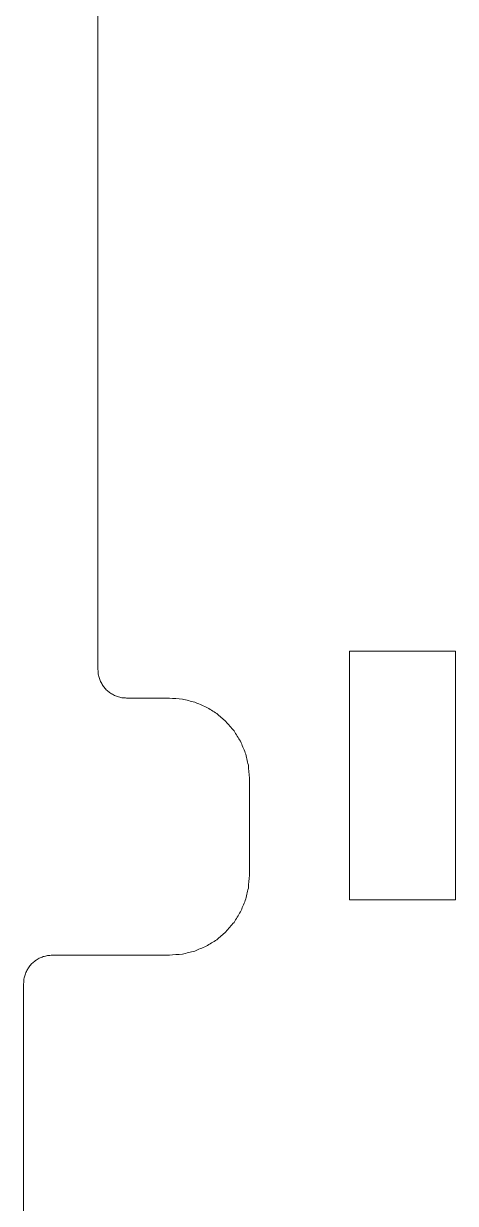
# Model space of a CAD drawing. Header units: millimetres. Extents: x 1863 to 2194, y 977 to 1295.
# Drawn here: x 2158.91 to 2166.47, y 1196.83 to 1217.48 of the extents above; entities that cross this region are included whole.
import ezdxf

# ---------------------------------------------------------------- set-up
doc = ezdxf.new("R2010")
doc.units = ezdxf.units.MM
doc.layers.add('2', color=7, linetype='Continuous', true_color=0xffffff)

msp = doc.modelspace()

# ---------------------------------------------------------------- linework, layer by layer
at = {"layer": '2', "color": 35, "linetype": 'Continuous', "lineweight": 18}
for points, degree in [([(2160.214, 1218.389), (2160.214, 1206.171)], 1), ([(2166.467, 1206.491), (2164.617, 1206.491)], 1), ([(2164.617, 1206.491), (2164.617, 1202.141)], 1), ([(2166.467, 1202.141), (2166.467, 1206.491)], 1), ([(2160.214, 1206.171), (2160.216, 1206.144), (2160.218, 1206.117), (2160.22, 1206.09)], 3), ([(2160.22, 1206.09), (2160.226, 1206.065), (2160.233, 1206.039), (2160.239, 1206.013)], 3), ([(2160.239, 1206.013), (2160.249, 1205.989), (2160.259, 1205.965), (2160.269, 1205.942)], 3), ([(2160.269, 1205.942), (2160.283, 1205.92), (2160.297, 1205.898), (2160.31, 1205.876)], 3), ([(2160.31, 1205.876), (2160.327, 1205.857), (2160.344, 1205.837), (2160.36, 1205.818)], 3), ([(2160.36, 1205.818), (2160.38, 1205.801), (2160.399, 1205.785), (2160.419, 1205.768)], 3), ([(2160.419, 1205.768), (2160.44, 1205.754), (2160.462, 1205.741), (2160.484, 1205.727)], 3), ([(2160.484, 1205.727), (2160.508, 1205.717), (2160.532, 1205.707), (2160.556, 1205.697)], 3), ([(2160.556, 1205.697), (2160.582, 1205.691), (2160.607, 1205.684), (2160.633, 1205.678)], 3), ([(2160.633, 1205.678), (2160.66, 1205.676), (2160.687, 1205.674), (2160.714, 1205.672)], 3), ([(2160.714, 1205.672), (2161.464, 1205.672)], 1), ([(2161.464, 1205.672), (2161.54, 1205.665), (2161.615, 1205.659), (2161.691, 1205.653)], 3), ([(2161.691, 1205.653), (2161.763, 1205.635), (2161.835, 1205.618), (2161.906, 1205.6)], 3), ([(2161.906, 1205.6), (2161.973, 1205.572), (2162.04, 1205.544), (2162.107, 1205.515)], 3), ([(2162.107, 1205.515), (2162.168, 1205.477), (2162.23, 1205.439), (2162.291, 1205.401)], 3), ([(2162.291, 1205.401), (2162.345, 1205.355), (2162.399, 1205.308), (2162.454, 1205.261)], 3), ([(2162.454, 1205.261), (2162.5, 1205.207), (2162.547, 1205.153), (2162.594, 1205.098)], 3), ([(2162.594, 1205.098), (2162.632, 1205.037), (2162.669, 1204.976), (2162.707, 1204.915)], 3), ([(2162.707, 1204.915), (2162.736, 1204.848), (2162.764, 1204.781), (2162.792, 1204.714)], 3), ([(2162.792, 1204.714), (2162.81, 1204.642), (2162.828, 1204.57), (2162.845, 1204.499)], 3), ([(2162.845, 1204.499), (2162.851, 1204.423), (2162.857, 1204.347), (2162.864, 1204.271)], 3), ([(2162.864, 1204.271), (2162.864, 1202.571)], 1), ([(2162.864, 1202.571), (2162.857, 1202.496), (2162.851, 1202.42), (2162.845, 1202.344)], 3), ([(2162.845, 1202.344), (2162.828, 1202.272), (2162.81, 1202.201), (2162.792, 1202.129)], 3), ([(2162.792, 1202.129), (2162.764, 1202.062), (2162.736, 1201.995), (2162.707, 1201.928)], 3), ([(2164.617, 1202.141), (2166.467, 1202.141)], 1), ([(2162.707, 1201.928), (2162.669, 1201.867), (2162.632, 1201.806), (2162.594, 1201.744)], 3), ([(2162.594, 1201.744), (2162.547, 1201.69), (2162.5, 1201.636), (2162.454, 1201.581)], 3), ([(2162.291, 1201.441), (2162.23, 1201.403), (2162.168, 1201.366), (2162.107, 1201.328)], 3), ([(2162.454, 1201.581), (2162.399, 1201.535), (2162.345, 1201.488), (2162.291, 1201.441)], 3), ([(2161.906, 1201.243), (2161.835, 1201.225), (2161.763, 1201.207), (2161.691, 1201.19)], 3), ([(2162.107, 1201.328), (2162.04, 1201.299), (2161.973, 1201.271), (2161.906, 1201.243)], 3), ([(2159.06, 1201.025), (2159.044, 1201.006), (2159.027, 1200.986), (2159.01, 1200.967)], 3), ([(2159.119, 1201.075), (2159.099, 1201.058), (2159.08, 1201.042), (2159.06, 1201.025)], 3), ([(2159.184, 1201.116), (2159.162, 1201.102), (2159.14, 1201.088), (2159.119, 1201.075)], 3), ([(2159.256, 1201.146), (2159.232, 1201.136), (2159.208, 1201.126), (2159.184, 1201.116)], 3), ([(2159.333, 1201.165), (2159.307, 1201.158), (2159.282, 1201.152), (2159.256, 1201.146)], 3), ([(2159.414, 1201.171), (2159.387, 1201.169), (2159.36, 1201.167), (2159.333, 1201.165)], 3), ([(2161.464, 1201.171), (2159.414, 1201.171)], 1), ([(2161.691, 1201.19), (2161.615, 1201.184), (2161.54, 1201.177), (2161.464, 1201.171)], 3), ([(2158.939, 1200.829), (2158.933, 1200.804), (2158.927, 1200.778), (2158.92, 1200.752)], 3), ([(2158.97, 1200.901), (2158.96, 1200.877), (2158.949, 1200.853), (2158.939, 1200.829)], 3), ([(2159.01, 1200.967), (2158.997, 1200.945), (2158.983, 1200.923), (2158.97, 1200.901)], 3), ([(2158.92, 1200.752), (2158.918, 1200.725), (2158.916, 1200.698), (2158.914, 1200.671)], 3), ([(2158.914, 1200.671), (2158.914, 1176.843)], 1)]:
    msp.add_open_spline(points, degree=degree, dxfattribs=at)

doc.saveas('drawing.dxf')
